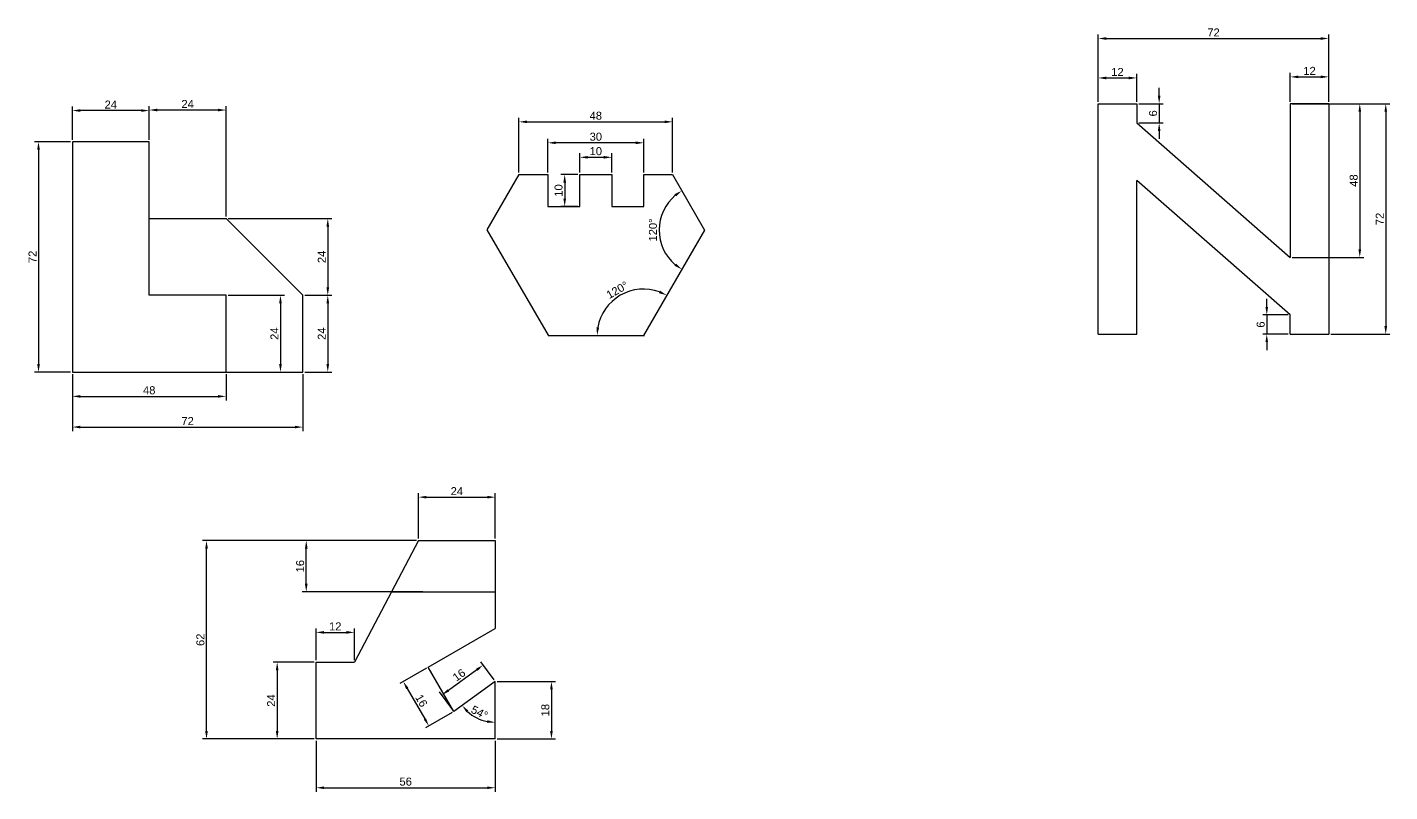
# Model space of a CAD drawing. Header units: millimetres. Extents: x 880 to 2522, y 2327 to 2730.
# Drawn here: x 2096.2 to 2521.8, y 2456.8 to 2695.7 of the extents above; entities that cross this region are included whole.
import ezdxf

# ---------------------------------------------------------------- set-up
doc = ezdxf.new("R2010")
doc.units = ezdxf.units.MM
doc.styles.get("Standard").update_dxf_attribs({"font": 'arial.ttf'})
doc.dimstyles.new('ISO-25', dxfattribs={"dimtxt": 2.5, "dimasz": 2.5, "dimexe": 1.25, "dimexo": 0.625, "dimtad": 1, "dimtxsty": 'Standard', "dimcen": 2.5, "dimadec": 0, "dimazin": 0, "dimtfac": 1, "dimtmove": 0, "dimatfit": 3, "dimfxl": 1, "dimarcsym": 0})

# ---------------------------------------------------------------- blocks, each defined once
blk = doc.blocks.new('*D61')
at = {"color": 0, "lineweight": -2, "transparency": 16777216}
for p, q in [((2110.28, 2587.29), (2110.28, 2579.07)), ((2158.28, 2587.29), (2158.28, 2579.07)), ((2112.78, 2580.32), (2155.78, 2580.32))]:
    blk.add_line(p, q, dxfattribs=at)
at = {"color": 0, "transparency": 16777216}
for points in [[(2112.78, 2580.74), (2112.78, 2579.9), (2110.28, 2580.32)], [(2155.78, 2580.74), (2155.78, 2579.9), (2158.28, 2580.32)]]:
    blk.add_solid(points, dxfattribs=at)
at = {"layer": 'Defpoints', "color": 0, "transparency": 16777216}
for p in [(2110.28, 2587.91), (2158.28, 2587.91), (2158.28, 2580.32)]:
    blk.add_point(p, dxfattribs=at)
at = {"color": 0, "transparency": 16777216, "insert": (2134.28, 2582.22), "char_height": 2.5, "attachment_point": 5}
blk.add_mtext('48', dxfattribs=at)
blk = doc.blocks.new('*D62')
at = {"color": 0, "lineweight": -2, "transparency": 16777216}
for p, q in [((2110.28, 2587.29), (2110.28, 2569.48)), ((2182.28, 2587.29), (2182.28, 2569.48)), ((2112.78, 2570.73), (2179.78, 2570.73))]:
    blk.add_line(p, q, dxfattribs=at)
at = {"color": 0, "transparency": 16777216}
for points in [[(2112.78, 2571.15), (2112.78, 2570.32), (2110.28, 2570.73)], [(2179.78, 2571.15), (2179.78, 2570.32), (2182.28, 2570.73)]]:
    blk.add_solid(points, dxfattribs=at)
at = {"layer": 'Defpoints', "color": 0, "transparency": 16777216}
for p in [(2110.28, 2587.91), (2182.28, 2587.91), (2182.28, 2570.73)]:
    blk.add_point(p, dxfattribs=at)
at = {"color": 0, "transparency": 16777216, "insert": (2146.28, 2572.61), "char_height": 2.5, "attachment_point": 5}
blk.add_mtext('72', dxfattribs=at)
blk = doc.blocks.new('*D63')
at = {"color": 0, "lineweight": -2, "transparency": 16777216}
for p, q in [((2182.9, 2611.91), (2191.32, 2611.91)), ((2190.07, 2609.41), (2190.07, 2590.41)), ((2182.9, 2587.91), (2191.32, 2587.91))]:
    blk.add_line(p, q, dxfattribs=at)
at = {"color": 0, "transparency": 16777216}
for points in [[(2189.65, 2609.41), (2190.48, 2609.41), (2190.07, 2611.91)], [(2189.65, 2590.41), (2190.48, 2590.41), (2190.07, 2587.91)]]:
    blk.add_solid(points, dxfattribs=at)
at = {"layer": 'Defpoints', "color": 0, "transparency": 16777216}
for p in [(2182.28, 2611.91), (2182.28, 2587.91), (2190.07, 2587.91)]:
    blk.add_point(p, dxfattribs=at)
at = {"color": 0, "transparency": 16777216, "insert": (2188.19, 2599.91), "char_height": 2.5, "attachment_point": 5, "rotation": 90}
blk.add_mtext('24', dxfattribs=at)
blk = doc.blocks.new('*D64')
at = {"color": 0, "lineweight": -2, "transparency": 16777216}
for p, q in [((2158.9, 2611.91), (2176.54, 2611.91)), ((2175.29, 2609.41), (2175.29, 2590.41)), ((2158.9, 2587.91), (2176.54, 2587.91))]:
    blk.add_line(p, q, dxfattribs=at)
at = {"color": 0, "transparency": 16777216}
for points in [[(2174.87, 2609.41), (2175.7, 2609.41), (2175.29, 2611.91)], [(2174.87, 2590.41), (2175.7, 2590.41), (2175.29, 2587.91)]]:
    blk.add_solid(points, dxfattribs=at)
at = {"layer": 'Defpoints', "color": 0, "transparency": 16777216}
for p in [(2158.28, 2611.91), (2158.28, 2587.91), (2175.29, 2587.91)]:
    blk.add_point(p, dxfattribs=at)
at = {"color": 0, "transparency": 16777216, "insert": (2173.41, 2599.91), "char_height": 2.5, "attachment_point": 5, "rotation": 90}
blk.add_mtext('24', dxfattribs=at)
blk = doc.blocks.new('*D65')
at = {"color": 0, "lineweight": -2, "transparency": 16777216}
for p, q in [((2158.9, 2635.91), (2191.32, 2635.91)), ((2190.07, 2633.41), (2190.07, 2614.41)), ((2182.9, 2611.91), (2191.32, 2611.91))]:
    blk.add_line(p, q, dxfattribs=at)
at = {"color": 0, "transparency": 16777216}
for points in [[(2189.65, 2633.41), (2190.48, 2633.41), (2190.07, 2635.91)], [(2189.65, 2614.41), (2190.48, 2614.41), (2190.07, 2611.91)]]:
    blk.add_solid(points, dxfattribs=at)
at = {"layer": 'Defpoints', "color": 0, "transparency": 16777216}
for p in [(2158.28, 2635.91), (2182.28, 2611.91), (2190.07, 2611.91)]:
    blk.add_point(p, dxfattribs=at)
at = {"color": 0, "transparency": 16777216, "insert": (2188.19, 2623.91), "char_height": 2.5, "attachment_point": 5, "rotation": 90}
blk.add_mtext('24', dxfattribs=at)
blk = doc.blocks.new('*D66')
at = {"color": 0, "lineweight": -2, "transparency": 16777216}
for p, q in [((2134.28, 2660.54), (2134.28, 2671.06)), ((2155.78, 2669.81), (2136.78, 2669.81)), ((2158.28, 2636.54), (2158.28, 2671.06))]:
    blk.add_line(p, q, dxfattribs=at)
at = {"color": 0, "transparency": 16777216}
for points in [[(2136.78, 2670.22), (2136.78, 2669.39), (2134.28, 2669.81)], [(2155.78, 2670.22), (2155.78, 2669.39), (2158.28, 2669.81)]]:
    blk.add_solid(points, dxfattribs=at)
at = {"layer": 'Defpoints', "color": 0, "transparency": 16777216}
for p in [(2134.28, 2669.81), (2134.28, 2659.91), (2158.28, 2635.91)]:
    blk.add_point(p, dxfattribs=at)
at = {"color": 0, "transparency": 16777216, "insert": (2146.28, 2671.69), "char_height": 2.5, "attachment_point": 5}
blk.add_mtext('24', dxfattribs=at)
blk = doc.blocks.new('*D67')
at = {"color": 0, "lineweight": -2, "transparency": 16777216}
for p, q in [((2110.28, 2660.54), (2110.28, 2670.89)), ((2131.78, 2669.64), (2112.78, 2669.64)), ((2134.28, 2660.54), (2134.28, 2670.89))]:
    blk.add_line(p, q, dxfattribs=at)
at = {"color": 0, "transparency": 16777216}
for points in [[(2112.78, 2670.06), (2112.78, 2669.22), (2110.28, 2669.64)], [(2131.78, 2670.06), (2131.78, 2669.22), (2134.28, 2669.64)]]:
    blk.add_solid(points, dxfattribs=at)
at = {"layer": 'Defpoints', "color": 0, "transparency": 16777216}
for p in [(2110.28, 2669.64), (2110.28, 2659.91), (2134.28, 2659.91)]:
    blk.add_point(p, dxfattribs=at)
at = {"color": 0, "transparency": 16777216, "insert": (2122.28, 2671.52), "char_height": 2.5, "attachment_point": 5}
blk.add_mtext('24', dxfattribs=at)
blk = doc.blocks.new('*D68')
at = {"color": 0, "lineweight": -2, "transparency": 16777216}
for p, q in [((2109.65, 2659.91), (2098.45, 2659.91)), ((2099.7, 2657.41), (2099.7, 2590.41)), ((2109.65, 2587.91), (2098.45, 2587.91))]:
    blk.add_line(p, q, dxfattribs=at)
at = {"color": 0, "transparency": 16777216}
for points in [[(2099.28, 2657.41), (2100.12, 2657.41), (2099.7, 2659.91)], [(2099.28, 2590.41), (2100.12, 2590.41), (2099.7, 2587.91)]]:
    blk.add_solid(points, dxfattribs=at)
at = {"layer": 'Defpoints', "color": 0, "transparency": 16777216}
for p in [(2110.28, 2659.91), (2099.7, 2587.91), (2110.28, 2587.91)]:
    blk.add_point(p, dxfattribs=at)
at = {"color": 0, "transparency": 16777216, "insert": (2097.82, 2623.91), "char_height": 2.5, "attachment_point": 5, "rotation": 90}
blk.add_mtext('72', dxfattribs=at)
blk = doc.blocks.new('*D69')
at = {"color": 0, "lineweight": -2, "transparency": 16777216}
for p, q in [((2268.8, 2650.29), (2268.8, 2656.29)), ((2278.8, 2650.29), (2278.8, 2656.29)), ((2271.3, 2655.04), (2276.3, 2655.04))]:
    blk.add_line(p, q, dxfattribs=at)
at = {"color": 0, "transparency": 16777216}
for points in [[(2271.3, 2655.45), (2271.3, 2654.62), (2268.8, 2655.04)], [(2276.3, 2655.45), (2276.3, 2654.62), (2278.8, 2655.04)]]:
    blk.add_solid(points, dxfattribs=at)
at = {"layer": 'Defpoints', "color": 0, "transparency": 16777216}
for p in [(2278.8, 2655.04), (2268.8, 2649.66), (2278.8, 2649.66)]:
    blk.add_point(p, dxfattribs=at)
at = {"color": 0, "transparency": 16777216, "insert": (2273.8, 2656.94), "char_height": 2.5, "attachment_point": 5}
blk.add_mtext('10', dxfattribs=at)
blk = doc.blocks.new('*D70')
at = {"color": 0, "lineweight": -2, "transparency": 16777216}
for p, q in [((2268.18, 2649.66), (2262.83, 2649.66)), ((2264.08, 2647.16), (2264.08, 2642.16)), ((2268.18, 2639.66), (2262.83, 2639.66))]:
    blk.add_line(p, q, dxfattribs=at)
at = {"color": 0, "transparency": 16777216}
for points in [[(2263.66, 2647.16), (2264.5, 2647.16), (2264.08, 2649.66)], [(2263.66, 2642.16), (2264.5, 2642.16), (2264.08, 2639.66)]]:
    blk.add_solid(points, dxfattribs=at)
at = {"layer": 'Defpoints', "color": 0, "transparency": 16777216}
for p in [(2268.8, 2649.66), (2264.08, 2639.66), (2268.8, 2639.66)]:
    blk.add_point(p, dxfattribs=at)
at = {"color": 0, "transparency": 16777216, "insert": (2262.18, 2644.66), "char_height": 2.5, "attachment_point": 5, "rotation": 90}
blk.add_mtext('10', dxfattribs=at)
blk = doc.blocks.new('*D71')
at = {"color": 0, "lineweight": -2, "transparency": 16777216}
for p, q in [((2258.8, 2650.29), (2258.8, 2660.82)), ((2288.8, 2650.29), (2288.8, 2660.82)), ((2286.3, 2659.57), (2261.3, 2659.57))]:
    blk.add_line(p, q, dxfattribs=at)
at = {"color": 0, "transparency": 16777216}
for points in [[(2261.3, 2659.99), (2261.3, 2659.15), (2258.8, 2659.57)], [(2286.3, 2659.99), (2286.3, 2659.15), (2288.8, 2659.57)]]:
    blk.add_solid(points, dxfattribs=at)
at = {"layer": 'Defpoints', "color": 0, "transparency": 16777216}
for p in [(2258.8, 2659.57), (2258.8, 2649.66), (2288.8, 2649.66)]:
    blk.add_point(p, dxfattribs=at)
at = {"color": 0, "transparency": 16777216, "insert": (2273.8, 2661.47), "char_height": 2.5, "attachment_point": 5}
blk.add_mtext('30', dxfattribs=at)
blk = doc.blocks.new('*D72')
at = {"color": 0, "lineweight": -2, "transparency": 16777216}
for p, q in [((2249.8, 2650.29), (2249.8, 2667.37)), ((2252.3, 2666.12), (2295.3, 2666.12)), ((2297.8, 2650.29), (2297.8, 2667.37))]:
    blk.add_line(p, q, dxfattribs=at)
at = {"color": 0, "transparency": 16777216}
for points in [[(2252.3, 2666.53), (2252.3, 2665.7), (2249.8, 2666.12)], [(2295.3, 2666.53), (2295.3, 2665.7), (2297.8, 2666.12)]]:
    blk.add_solid(points, dxfattribs=at)
at = {"layer": 'Defpoints', "color": 0, "transparency": 16777216}
for p in [(2297.8, 2666.12), (2249.8, 2649.66), (2297.8, 2649.66)]:
    blk.add_point(p, dxfattribs=at)
at = {"color": 0, "transparency": 16777216, "insert": (2273.8, 2668.02), "char_height": 2.5, "attachment_point": 5}
blk.add_mtext('48', dxfattribs=at)
blk = doc.blocks.new('*D73')
at = {"color": 0, "lineweight": -2, "transparency": 16777216}
blk.add_arc((2307.73, 2632.3), 14.16, 129.9059, 229.8778, dxfattribs=at)
at = {"color": 0, "transparency": 16777216}
for points in [[(2298.41, 2643.51), (2298.89, 2642.83), (2300.7, 2644.6)], [(2298.85, 2621.81), (2298.37, 2621.13), (2300.65, 2620.04)]]:
    blk.add_solid(points, dxfattribs=at)
at = {"layer": 'Defpoints', "color": 0, "transparency": 16777216}
for p in [(2297.8, 2649.66), (2294.44, 2637.18), (2307.73, 2632.3), (2307.73, 2632.3), (2288.74, 2599.39)]:
    blk.add_point(p, dxfattribs=at)
at = {"color": 0, "transparency": 16777216, "insert": (2291.67, 2632.33), "char_height": 2.5, "attachment_point": 5, "rotation": 89.8918}
blk.add_mtext('120°', dxfattribs=at)
blk = doc.blocks.new('*D74')
at = {"color": 0, "lineweight": -2, "transparency": 16777216}
blk.add_arc((2288.71, 2599.35), 14.5, 69.8954, 170.1088, dxfattribs=at)
at = {"color": 0, "transparency": 16777216}
for points in [[(2293.87, 2613.35), (2293.52, 2612.59), (2295.96, 2611.91)], [(2274.84, 2601.81), (2274.01, 2601.88), (2274.21, 2599.35)]]:
    blk.add_solid(points, dxfattribs=at)
at = {"layer": 'Defpoints', "color": 0, "transparency": 16777216}
for p in [(2307.73, 2632.3), (2286.19, 2613.63), (2258.96, 2599.35), (2288.74, 2599.39), (2288.96, 2599.35)]:
    blk.add_point(p, dxfattribs=at)
at = {"color": 0, "transparency": 16777216, "insert": (2280.51, 2613.56), "char_height": 2.5, "attachment_point": 5, "rotation": 30.0021}
blk.add_mtext('120°', dxfattribs=at)
blk = doc.blocks.new('*D75')
at = {"color": 0, "lineweight": -2, "transparency": 16777216}
for p, q in [((2483.42, 2608.27), (2483.42, 2610.77)), ((2490.15, 2605.77), (2482.17, 2605.77)), ((2483.42, 2605.77), (2483.42, 2599.77)), ((2490.15, 2599.77), (2482.17, 2599.77)), ((2483.42, 2597.27), (2483.42, 2594.77))]:
    blk.add_line(p, q, dxfattribs=at)
at = {"color": 0, "transparency": 16777216}
for points in [[(2483, 2608.27), (2483.83, 2608.27), (2483.42, 2605.77)], [(2483, 2597.27), (2483.83, 2597.27), (2483.42, 2599.77)]]:
    blk.add_solid(points, dxfattribs=at)
at = {"layer": 'Defpoints', "color": 0, "transparency": 16777216}
for p in [(2490.78, 2605.77), (2483.42, 2599.77), (2490.78, 2599.77)]:
    blk.add_point(p, dxfattribs=at)
at = {"color": 0, "transparency": 16777216, "insert": (2481.52, 2602.77), "char_height": 2.5, "attachment_point": 5, "rotation": 90}
blk.add_mtext('6', dxfattribs=at)
blk = doc.blocks.new('*D76')
at = {"color": 0, "lineweight": -2, "transparency": 16777216}
for p, q in [((2430.78, 2672.4), (2430.78, 2681.08)), ((2433.28, 2679.83), (2440.28, 2679.83)), ((2442.78, 2672.4), (2442.78, 2681.08))]:
    blk.add_line(p, q, dxfattribs=at)
at = {"color": 0, "transparency": 16777216}
for points in [[(2433.28, 2680.25), (2433.28, 2679.41), (2430.78, 2679.83)], [(2440.28, 2680.25), (2440.28, 2679.41), (2442.78, 2679.83)]]:
    blk.add_solid(points, dxfattribs=at)
at = {"layer": 'Defpoints', "color": 0, "transparency": 16777216}
for p in [(2442.78, 2679.83), (2430.78, 2671.77), (2442.78, 2671.77)]:
    blk.add_point(p, dxfattribs=at)
at = {"color": 0, "transparency": 16777216, "insert": (2436.78, 2681.71), "char_height": 2.5, "attachment_point": 5}
blk.add_mtext('12', dxfattribs=at)
blk = doc.blocks.new('*D77')
at = {"color": 0, "lineweight": -2, "transparency": 16777216}
for p, q in [((2490.78, 2672.4), (2490.78, 2681.42)), ((2493.28, 2680.17), (2500.28, 2680.17)), ((2502.78, 2672.4), (2502.78, 2681.42))]:
    blk.add_line(p, q, dxfattribs=at)
at = {"color": 0, "transparency": 16777216}
for points in [[(2493.28, 2680.59), (2493.28, 2679.75), (2490.78, 2680.17)], [(2500.28, 2680.59), (2500.28, 2679.75), (2502.78, 2680.17)]]:
    blk.add_solid(points, dxfattribs=at)
at = {"layer": 'Defpoints', "color": 0, "transparency": 16777216}
for p in [(2502.78, 2680.17), (2490.78, 2671.77), (2502.78, 2671.77)]:
    blk.add_point(p, dxfattribs=at)
at = {"color": 0, "transparency": 16777216, "insert": (2496.78, 2682.05), "char_height": 2.5, "attachment_point": 5}
blk.add_mtext('12', dxfattribs=at)
blk = doc.blocks.new('*D78')
at = {"color": 0, "lineweight": -2, "transparency": 16777216}
for p, q in [((2430.78, 2672.4), (2430.78, 2693.41)), ((2433.28, 2692.16), (2500.28, 2692.16)), ((2502.78, 2672.4), (2502.78, 2693.41))]:
    blk.add_line(p, q, dxfattribs=at)
at = {"color": 0, "transparency": 16777216}
for points in [[(2433.28, 2692.58), (2433.28, 2691.74), (2430.78, 2692.16)], [(2500.28, 2692.58), (2500.28, 2691.74), (2502.78, 2692.16)]]:
    blk.add_solid(points, dxfattribs=at)
at = {"layer": 'Defpoints', "color": 0, "transparency": 16777216}
for p in [(2502.78, 2692.16), (2430.78, 2671.77), (2502.78, 2671.77)]:
    blk.add_point(p, dxfattribs=at)
at = {"color": 0, "transparency": 16777216, "insert": (2466.78, 2694.04), "char_height": 2.5, "attachment_point": 5}
blk.add_mtext('72', dxfattribs=at)
blk = doc.blocks.new('*D79')
at = {"color": 0, "lineweight": -2, "transparency": 16777216}
for p, q in [((2449.8, 2674.27), (2449.8, 2676.77)), ((2443.4, 2671.77), (2451.05, 2671.77)), ((2449.8, 2671.77), (2449.8, 2665.77)), ((2443.4, 2665.77), (2451.05, 2665.77)), ((2449.8, 2663.27), (2449.8, 2660.77))]:
    blk.add_line(p, q, dxfattribs=at)
at = {"color": 0, "transparency": 16777216}
for points in [[(2449.39, 2674.27), (2450.22, 2674.27), (2449.8, 2671.77)], [(2449.39, 2663.27), (2450.22, 2663.27), (2449.8, 2665.77)]]:
    blk.add_solid(points, dxfattribs=at)
at = {"layer": 'Defpoints', "color": 0, "transparency": 16777216}
for p in [(2442.78, 2671.77), (2442.78, 2665.77), (2449.8, 2665.77)]:
    blk.add_point(p, dxfattribs=at)
at = {"color": 0, "transparency": 16777216, "insert": (2447.9, 2668.77), "char_height": 2.5, "attachment_point": 5, "rotation": 90}
blk.add_mtext('6', dxfattribs=at)
blk = doc.blocks.new('*D80')
at = {"color": 0, "lineweight": -2, "transparency": 16777216}
for p, q in [((2491.4, 2671.77), (2513.73, 2671.77)), ((2512.48, 2669.27), (2512.48, 2626.27)), ((2491.4, 2623.77), (2513.73, 2623.77))]:
    blk.add_line(p, q, dxfattribs=at)
at = {"color": 0, "transparency": 16777216}
for points in [[(2512.06, 2669.27), (2512.9, 2669.27), (2512.48, 2671.77)], [(2512.06, 2626.27), (2512.9, 2626.27), (2512.48, 2623.77)]]:
    blk.add_solid(points, dxfattribs=at)
at = {"layer": 'Defpoints', "color": 0, "transparency": 16777216}
for p in [(2490.78, 2671.77), (2490.78, 2623.77), (2512.48, 2623.77)]:
    blk.add_point(p, dxfattribs=at)
at = {"color": 0, "transparency": 16777216, "insert": (2510.58, 2647.77), "char_height": 2.5, "attachment_point": 5, "rotation": 90}
blk.add_mtext('48', dxfattribs=at)
blk = doc.blocks.new('*D81')
at = {"color": 0, "lineweight": -2, "transparency": 16777216}
for p, q in [((2503.4, 2671.77), (2521.84, 2671.77)), ((2520.59, 2669.27), (2520.59, 2602.27)), ((2503.4, 2599.77), (2521.84, 2599.77))]:
    blk.add_line(p, q, dxfattribs=at)
at = {"color": 0, "transparency": 16777216}
for points in [[(2520.17, 2669.27), (2521.01, 2669.27), (2520.59, 2671.77)], [(2520.17, 2602.27), (2521.01, 2602.27), (2520.59, 2599.77)]]:
    blk.add_solid(points, dxfattribs=at)
at = {"layer": 'Defpoints', "color": 0, "transparency": 16777216}
for p in [(2502.78, 2671.77), (2502.78, 2599.77), (2520.59, 2599.77)]:
    blk.add_point(p, dxfattribs=at)
at = {"color": 0, "transparency": 16777216, "insert": (2518.71, 2635.77), "char_height": 2.5, "attachment_point": 5, "rotation": 90}
blk.add_mtext('72', dxfattribs=at)
blk = doc.blocks.new('*D133')
at = {"color": 0, "lineweight": -2, "transparency": 16777216}
blk.add_arc((2242.4, 2491.26), 12.81, 227.1968, 258.8032, dxfattribs=at)
at = {"color": 0, "transparency": 16777216}
for points in [[(2233.38, 2481.59), (2234.01, 2482.14), (2232.04, 2483.73)], [(2239.95, 2479.11), (2239.87, 2478.28), (2242.4, 2478.45)]]:
    blk.add_solid(points, dxfattribs=at)
at = {"layer": 'Defpoints', "color": 0, "transparency": 16777216}
for p in [(2242.4, 2491.26), (2242.4, 2491.26), (2229.46, 2481.86), (2234.87, 2480.9), (2242.4, 2473.26)]:
    blk.add_point(p, dxfattribs=at)
at = {"color": 0, "transparency": 16777216, "insert": (2237.45, 2481.54), "char_height": 2.5, "attachment_point": 5, "rotation": 333}
blk.add_mtext('54°', dxfattribs=at)
blk = doc.blocks.new('*D134')
at = {"color": 0, "lineweight": -2, "transparency": 16777216}
for p, q in [((2243.03, 2491.26), (2261.2, 2491.26)), ((2259.95, 2488.76), (2259.95, 2475.76)), ((2243.03, 2473.26), (2261.2, 2473.26))]:
    blk.add_line(p, q, dxfattribs=at)
at = {"color": 0, "transparency": 16777216}
for points in [[(2259.53, 2488.76), (2260.36, 2488.76), (2259.95, 2491.26)], [(2259.53, 2475.76), (2260.36, 2475.76), (2259.95, 2473.26)]]:
    blk.add_solid(points, dxfattribs=at)
at = {"layer": 'Defpoints', "color": 0, "transparency": 16777216}
for p in [(2242.4, 2491.26), (2242.4, 2473.26), (2259.95, 2473.26)]:
    blk.add_point(p, dxfattribs=at)
at = {"color": 0, "transparency": 16777216, "insert": (2258.04, 2482.26), "char_height": 2.5, "attachment_point": 5, "rotation": 90}
blk.add_mtext('18', dxfattribs=at)
blk = doc.blocks.new('*D135')
at = {"color": 0, "lineweight": -2, "transparency": 16777216}
for p, q in [((2186.4, 2472.64), (2186.4, 2456.77)), ((2242.4, 2472.64), (2242.4, 2456.77)), ((2188.9, 2458.02), (2239.9, 2458.02))]:
    blk.add_line(p, q, dxfattribs=at)
at = {"color": 0, "transparency": 16777216}
for points in [[(2188.9, 2458.43), (2188.9, 2457.6), (2186.4, 2458.02)], [(2239.9, 2458.43), (2239.9, 2457.6), (2242.4, 2458.02)]]:
    blk.add_solid(points, dxfattribs=at)
at = {"layer": 'Defpoints', "color": 0, "transparency": 16777216}
for p in [(2186.4, 2473.26), (2242.4, 2473.26), (2242.4, 2458.02)]:
    blk.add_point(p, dxfattribs=at)
at = {"color": 0, "transparency": 16777216, "insert": (2214.4, 2459.92), "char_height": 2.5, "attachment_point": 5}
blk.add_mtext('56', dxfattribs=at)
blk = doc.blocks.new('*D136')
at = {"color": 0, "lineweight": -2, "transparency": 16777216}
for p, q in [((2185.78, 2497.26), (2173.01, 2497.26)), ((2174.26, 2494.76), (2174.26, 2475.76)), ((2185.78, 2473.26), (2173.01, 2473.26))]:
    blk.add_line(p, q, dxfattribs=at)
at = {"color": 0, "transparency": 16777216}
for points in [[(2173.84, 2494.76), (2174.67, 2494.76), (2174.26, 2497.26)], [(2173.84, 2475.76), (2174.67, 2475.76), (2174.26, 2473.26)]]:
    blk.add_solid(points, dxfattribs=at)
at = {"layer": 'Defpoints', "color": 0, "transparency": 16777216}
for p in [(2186.4, 2497.26), (2174.26, 2473.26), (2186.4, 2473.26)]:
    blk.add_point(p, dxfattribs=at)
at = {"color": 0, "transparency": 16777216, "insert": (2172.38, 2485.26), "char_height": 2.5, "attachment_point": 5, "rotation": 90}
blk.add_mtext('24', dxfattribs=at)
blk = doc.blocks.new('*D137')
at = {"color": 0, "lineweight": -2, "transparency": 16777216}
for p, q in [((2186.4, 2497.89), (2186.4, 2507.82)), ((2198.4, 2497.89), (2198.4, 2507.82)), ((2188.9, 2506.57), (2195.9, 2506.57))]:
    blk.add_line(p, q, dxfattribs=at)
at = {"color": 0, "transparency": 16777216}
for points in [[(2188.9, 2506.99), (2188.9, 2506.15), (2186.4, 2506.57)], [(2195.9, 2506.99), (2195.9, 2506.15), (2198.4, 2506.57)]]:
    blk.add_solid(points, dxfattribs=at)
at = {"layer": 'Defpoints', "color": 0, "transparency": 16777216}
for p in [(2198.4, 2506.57), (2186.4, 2497.26), (2198.4, 2497.26)]:
    blk.add_point(p, dxfattribs=at)
at = {"color": 0, "transparency": 16777216, "insert": (2192.4, 2508.45), "char_height": 2.5, "attachment_point": 5}
blk.add_mtext('12', dxfattribs=at)
blk = doc.blocks.new('*D138')
at = {"color": 0, "lineweight": -2, "transparency": 16777216}
for p, q in [((2217.78, 2535.26), (2182.09, 2535.26)), ((2183.34, 2521.76), (2183.34, 2532.76)), ((2219.81, 2519.26), (2182.09, 2519.26))]:
    blk.add_line(p, q, dxfattribs=at)
at = {"color": 0, "transparency": 16777216}
for points in [[(2182.93, 2532.76), (2183.76, 2532.76), (2183.34, 2535.26)], [(2182.93, 2521.76), (2183.76, 2521.76), (2183.34, 2519.26)]]:
    blk.add_solid(points, dxfattribs=at)
at = {"layer": 'Defpoints', "color": 0, "transparency": 16777216}
for p in [(2183.34, 2535.26), (2218.4, 2535.26), (2220.44, 2519.26)]:
    blk.add_point(p, dxfattribs=at)
at = {"color": 0, "transparency": 16777216, "insert": (2181.44, 2527.26), "char_height": 2.5, "attachment_point": 5, "rotation": 90}
blk.add_mtext('16', dxfattribs=at)
blk = doc.blocks.new('*D139')
at = {"color": 0, "lineweight": -2, "transparency": 16777216}
for p, q in [((2217.78, 2535.26), (2150.93, 2535.26)), ((2152.18, 2475.76), (2152.18, 2532.76)), ((2185.78, 2473.26), (2150.93, 2473.26))]:
    blk.add_line(p, q, dxfattribs=at)
at = {"color": 0, "transparency": 16777216}
for points in [[(2151.77, 2532.76), (2152.6, 2532.76), (2152.18, 2535.26)], [(2151.77, 2475.76), (2152.6, 2475.76), (2152.18, 2473.26)]]:
    blk.add_solid(points, dxfattribs=at)
at = {"layer": 'Defpoints', "color": 0, "transparency": 16777216}
for p in [(2152.18, 2535.26), (2218.4, 2535.26), (2186.4, 2473.26)]:
    blk.add_point(p, dxfattribs=at)
at = {"color": 0, "transparency": 16777216, "insert": (2150.28, 2504.26), "char_height": 2.5, "attachment_point": 5, "rotation": 90}
blk.add_mtext('62', dxfattribs=at)
blk = doc.blocks.new('*D140')
at = {"color": 0, "lineweight": -2, "transparency": 16777216}
for p, q in [((2218.4, 2535.89), (2218.4, 2550.08)), ((2242.4, 2535.89), (2242.4, 2550.08)), ((2220.9, 2548.83), (2239.9, 2548.83))]:
    blk.add_line(p, q, dxfattribs=at)
at = {"color": 0, "transparency": 16777216}
for points in [[(2220.9, 2549.24), (2220.9, 2548.41), (2218.4, 2548.83)], [(2239.9, 2549.24), (2239.9, 2548.41), (2242.4, 2548.83)]]:
    blk.add_solid(points, dxfattribs=at)
at = {"layer": 'Defpoints', "color": 0, "transparency": 16777216}
for p in [(2242.4, 2548.83), (2218.4, 2535.26), (2242.4, 2535.26)]:
    blk.add_point(p, dxfattribs=at)
at = {"color": 0, "transparency": 16777216, "insert": (2230.4, 2550.71), "char_height": 2.5, "attachment_point": 5}
blk.add_mtext('24', dxfattribs=at)
blk = doc.blocks.new('*D141')
at = {"color": 0, "lineweight": -2, "transparency": 16777216}
for p, q in [((2227.75, 2488.47), (2236.65, 2494.93)), ((2242.03, 2491.77), (2237.93, 2497.41)), ((2229.09, 2482.36), (2224.99, 2488.01))]:
    blk.add_line(p, q, dxfattribs=at)
at = {"color": 0, "transparency": 16777216}
for points in [[(2236.4, 2495.27), (2236.89, 2494.59), (2238.67, 2496.4)], [(2227.5, 2488.8), (2227.99, 2488.13), (2225.73, 2487)]]:
    blk.add_solid(points, dxfattribs=at)
at = {"layer": 'Defpoints', "color": 0, "transparency": 16777216}
for p in [(2238.67, 2496.4), (2242.4, 2491.26), (2229.46, 2481.86)]:
    blk.add_point(p, dxfattribs=at)
at = {"color": 0, "transparency": 16777216, "insert": (2231.08, 2493.24), "char_height": 2.5, "attachment_point": 5, "rotation": 36}
blk.add_mtext('16', dxfattribs=at)
blk = doc.blocks.new('*D142')
at = {"color": 0, "lineweight": -2, "transparency": 16777216}
for p, q in [((2220.92, 2495.4), (2212.57, 2490.58)), ((2214.9, 2489.04), (2220.4, 2479.52)), ((2228.92, 2481.55), (2220.57, 2476.73))]:
    blk.add_line(p, q, dxfattribs=at)
at = {"color": 0, "transparency": 16777216}
for points in [[(2215.26, 2489.25), (2214.54, 2488.83), (2213.65, 2491.21)], [(2220.76, 2479.72), (2220.04, 2479.31), (2221.65, 2477.35)]]:
    blk.add_solid(points, dxfattribs=at)
at = {"layer": 'Defpoints', "color": 0, "transparency": 16777216}
for p in [(2221.46, 2495.71), (2229.46, 2481.86), (2221.65, 2477.35)]:
    blk.add_point(p, dxfattribs=at)
at = {"color": 0, "transparency": 16777216, "insert": (2219.3, 2485.23), "char_height": 2.5, "attachment_point": 5, "rotation": 300}
blk.add_mtext('16', dxfattribs=at)

msp = doc.modelspace()

# ---------------------------------------------------------------- linework, layer by layer
for p, q in [((2430.779, 2599.77), (2430.779, 2671.77)), ((2430.779, 2671.77), (2442.779, 2671.77)), ((2442.779, 2671.77), (2442.779, 2665.77)), ((2502.779, 2671.77), (2490.779, 2671.77)), ((2490.779, 2671.77), (2490.779, 2623.77)), ((2502.779, 2671.77), (2502.779, 2599.77)), ((2442.779, 2665.77), (2490.779, 2623.77)), ((2110.277, 2659.914), (2110.277, 2587.914)), ((2134.277, 2659.914), (2110.277, 2659.914)), ((2134.277, 2611.914), (2134.277, 2659.914)), ((2249.801, 2649.662), (2239.793, 2632.346)), ((2249.801, 2649.662), (2258.801, 2649.662)), ((2258.801, 2649.662), (2258.801, 2639.662)), ((2268.801, 2639.662), (2268.801, 2649.662)), ((2268.801, 2649.662), (2278.801, 2649.662)), ((2278.801, 2649.662), (2278.801, 2639.662)), ((2288.801, 2639.662), (2288.801, 2649.662)), ((2288.801, 2649.662), (2297.801, 2649.662)), ((2297.801, 2649.662), (2307.734, 2632.303)), ((2442.779, 2599.77), (2442.779, 2647.77)), ((2490.779, 2605.77), (2442.779, 2647.77)), ((2258.801, 2639.662), (2268.801, 2639.662)), ((2278.801, 2639.662), (2288.801, 2639.662)), ((2134.277, 2611.914), (2134.277, 2635.914)), ((2134.277, 2635.914), (2158.277, 2635.914)), ((2158.277, 2635.914), (2182.277, 2611.914)), ((2239.793, 2632.346), (2258.883, 2599.489)), ((2307.734, 2632.303), (2288.736, 2599.393)), ((2158.277, 2611.914), (2134.277, 2611.914)), ((2158.277, 2587.914), (2158.277, 2611.914)), ((2182.277, 2587.914), (2182.277, 2611.914)), ((2490.779, 2599.77), (2490.779, 2605.77)), ((2258.963, 2599.353), (2288.963, 2599.353)), ((2430.779, 2599.77), (2442.779, 2599.77)), ((2490.779, 2599.77), (2502.779, 2599.77)), ((2110.277, 2587.914), (2158.277, 2587.914)), ((2158.277, 2587.914), (2182.277, 2587.914))]:
    msp.add_line(p, q)
for points in [[(2218.402, 2535.263), (2198.402, 2497.263)], [(2218.402, 2535.263), (2242.402, 2535.263)], [(2242.402, 2535.263), (2242.402, 2519.263)], [(2209.981, 2519.263), (2242.402, 2519.263)], [(2242.402, 2519.263), (2242.402, 2507.807)], [(2221.458, 2495.715), (2242.402, 2507.807)], [(2186.402, 2473.263), (2186.402, 2497.263)], [(2186.402, 2497.263), (2198.402, 2497.263)], [(2229.458, 2481.858), (2221.458, 2495.715)], [(2242.402, 2491.263), (2229.458, 2481.858)], [(2242.402, 2473.263), (2242.402, 2491.263)], [(2242.402, 2473.263), (2186.402, 2473.263)]]:
    msp.add_lwpolyline(points)

# ---------------------------------------------------------------- dimensions: what is measured, and where the dimension line sits
for base, p1, p2, picture, middle in [((2502.779, 2692.16), (2430.779, 2671.77), (2502.779, 2671.77), '*D78', (2466.779, 2694.04)), ((2442.779, 2679.831), (2430.779, 2671.77), (2442.779, 2671.77), '*D76', (2436.779, 2681.711)), ((2502.779, 2680.169), (2490.779, 2671.77), (2502.779, 2671.77), '*D77', (2496.779, 2682.049)), ((2110.277, 2669.639), (2134.277, 2659.914), (2110.277, 2659.914), '*D67', (2122.277, 2671.519)), ((2134.277, 2669.807), (2158.277, 2635.914), (2134.277, 2659.914), '*D66', (2146.277, 2671.687)), ((2297.801, 2666.118), (2249.801, 2649.662), (2297.801, 2649.662), '*D72', (2273.801, 2668.02)), ((2258.801, 2659.569), (2288.801, 2649.662), (2258.801, 2649.662), '*D71', (2273.801, 2661.472)), ((2278.801, 2655.035), (2268.801, 2649.662), (2278.801, 2649.662), '*D69', (2273.801, 2656.937)), ((2158.277, 2580.319), (2110.277, 2587.914), (2158.277, 2587.914), '*D61', (2134.277, 2582.221)), ((2182.277, 2570.733), (2110.277, 2587.914), (2182.277, 2587.914), '*D62', (2146.277, 2572.613)), ((2242.402, 2548.826), (2218.402, 2535.263), (2242.402, 2535.263), '*D140', (2230.402, 2550.706)), ((2198.402, 2506.571), (2186.402, 2497.263), (2198.402, 2497.263), '*D137', (2192.402, 2508.451)), ((2242.402, 2458.015), (2186.402, 2473.263), (2242.402, 2473.263), '*D135', (2214.402, 2459.917))]:
    dim = msp.add_linear_dim(base=base, p1=p1, p2=p2, dimstyle='ISO-25')
    dim.commit()
    dim.dimension.update_dxf_attribs({"geometry": picture, "text_midpoint": middle})
for base, p1, p2, picture, middle in [((2449.802, 2665.77), (2442.779, 2671.77), (2442.779, 2665.77), '*D79', (2447.901, 2668.77)), ((2512.48, 2623.77), (2490.779, 2671.77), (2490.779, 2623.77), '*D80', (2510.579, 2647.77)), ((2520.589, 2599.77), (2502.779, 2671.77), (2502.779, 2599.77), '*D81', (2518.709, 2635.77)), ((2099.698, 2587.914), (2110.277, 2659.914), (2110.277, 2587.914), '*D68', (2097.818, 2623.914)), ((2264.078, 2639.662), (2268.801, 2649.662), (2268.801, 2639.662), '*D70', (2262.177, 2644.662)), ((2190.068, 2611.914), (2158.277, 2635.914), (2182.277, 2611.914), '*D65', (2188.188, 2623.914)), ((2175.287, 2587.914), (2158.277, 2611.914), (2158.277, 2587.914), '*D64', (2173.406, 2599.914)), ((2190.068, 2587.914), (2182.277, 2611.914), (2182.277, 2587.914), '*D63', (2188.188, 2599.914)), ((2483.418, 2599.77), (2490.779, 2605.77), (2490.779, 2599.77), '*D75', (2481.516, 2602.77)), ((2152.185, 2535.263), (2186.402, 2473.263), (2218.402, 2535.263), '*D139', (2150.283, 2504.263)), ((2183.345, 2535.263), (2220.44, 2519.263), (2218.402, 2535.263), '*D138', (2181.443, 2527.263)), ((2174.256, 2473.263), (2186.402, 2497.263), (2186.402, 2473.263), '*D136', (2172.376, 2485.263)), ((2259.946, 2473.263), (2242.402, 2491.263), (2242.402, 2473.263), '*D134', (2258.045, 2482.263))]:
    dim = msp.add_linear_dim(base=base, p1=p1, p2=p2, angle=90, dimstyle='ISO-25')
    dim.commit()
    dim.dimension.update_dxf_attribs({"geometry": picture, "text_midpoint": middle})
for base, line1, line2, picture, middle in [((2294.437, 2637.181), ((2307.734, 2632.303), (2288.736, 2599.393)), ((2297.801, 2649.662), (2307.734, 2632.303)), '*D73', (2291.669, 2632.333)), ((2286.195, 2613.632), ((2258.963, 2599.353), (2288.963, 2599.353)), ((2307.734, 2632.303), (2288.736, 2599.393)), '*D74', (2280.512, 2613.556)), ((2234.871, 2480.897), ((2242.402, 2473.263), (2242.402, 2491.263)), ((2242.402, 2491.263), (2229.458, 2481.858)), '*D133', (2237.446, 2481.536))]:
    dim = msp.add_angular_dim_2l(base=base, line1=line1, line2=line2, dimstyle='ISO-25')
    dim.commit()
    dim.dimension.update_dxf_attribs({"geometry": picture, "text_midpoint": middle})
for p1, p2, distance, picture, middle in [((2221.458, 2495.715), (2229.458, 2481.858), -9.016, '*D142', (2219.297, 2485.23)), ((2229.458, 2481.858), (2242.402, 2491.263), 6.35, '*D141', (2231.08, 2493.236))]:
    dim = msp.add_aligned_dim(p1=p1, p2=p2, distance=distance, dimstyle='ISO-25')
    dim.commit()
    dim.dimension.update_dxf_attribs({"geometry": picture, "text_midpoint": middle})

doc.saveas('drawing.dxf')
